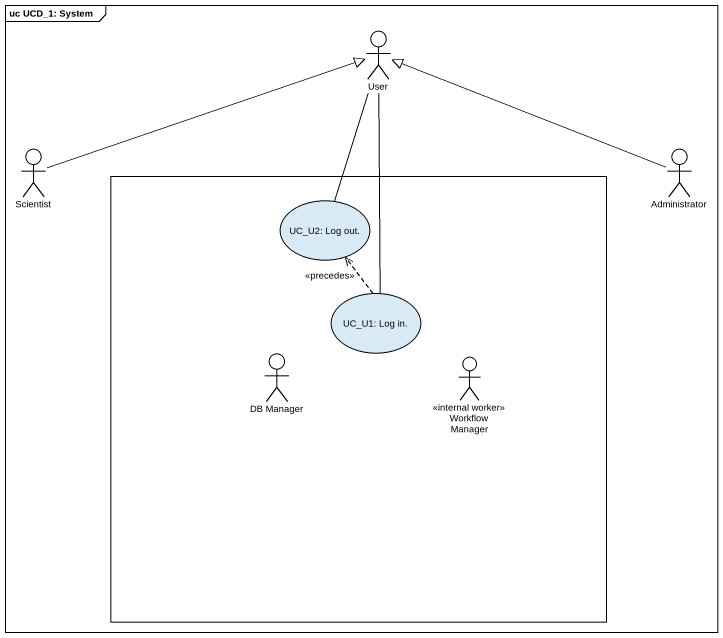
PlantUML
@startuml
mainframe uc UCD_1: System
actor User
actor Scientist
rectangle " " as rectangle1 {
  usecase "UC_U2: Log out." as UC_U2_Log_out
  usecase "UC_U1: Log in." as UC_U1_Log_in
  actor "DB Manager" as DB_Manager
  actor "Workflow Manager" as Workflow_Manager <<internal worker>>
}
actor Administrator
User -- UC_U2_Log_out
Scientist -right-|> User
Administrator -left-|> User
UC_U1_Log_in -up- User
UC_U1_Log_in .up.> UC_U2_Log_out : <<precedes>>
@enduml
